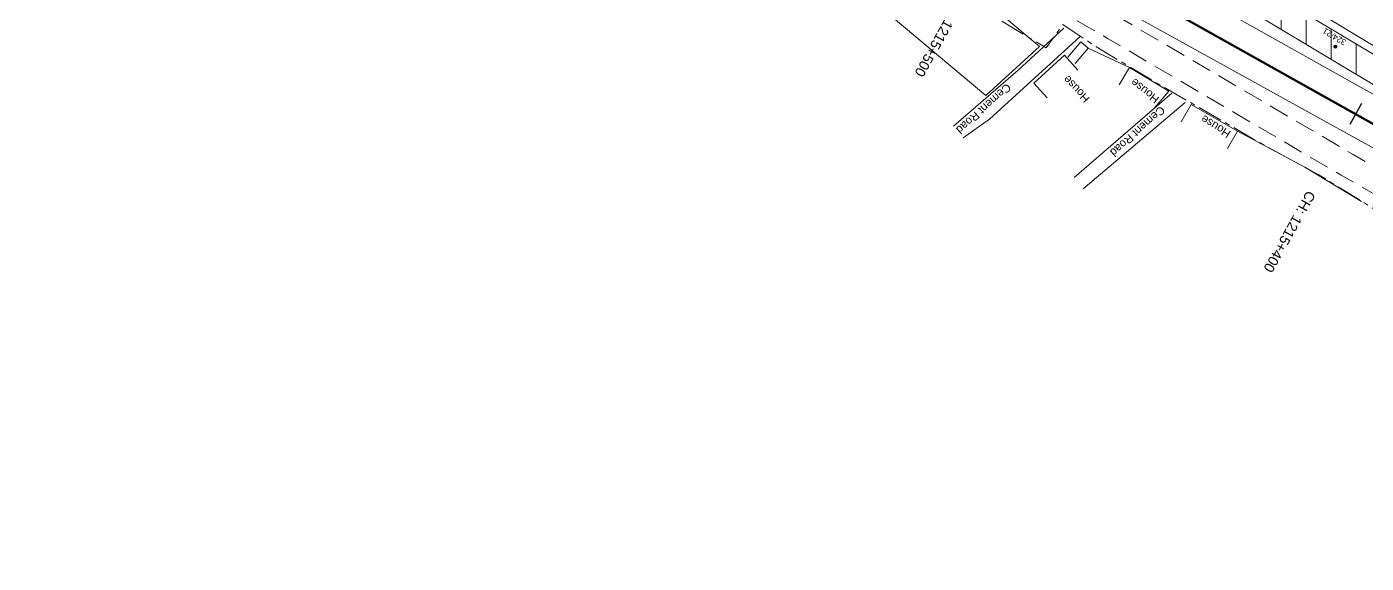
# Model space of a CAD drawing. Header units: metres. Extents: x 622835 to 629437, y 3390046 to 3394575.
# Drawn here: x 624190.7 to 624525.6, y 3393427.8 to 3393561.9 of the extents above; entities that cross this region are included whole.
import ezdxf

# ---------------------------------------------------------------- set-up
doc = ezdxf.new("R2010")
doc.units = ezdxf.units.M
doc.header["$LTSCALE"] = 2
doc.header["$MEASUREMENT"] = 0
for name, pattern in [('CENTER', [2, 1.25, -0.25, 0.25, -0.25]), ('CENTER2', [1.125, 0.75, -0.125, 0.125, -0.125]), ('DASHED', [0.75, 0.5, -0.25])]:
    doc.linetypes.add(name, pattern=pattern)
for name, color, linetype, lineweight in [('C-ALIG-DG-LINE', 1, 'CENTER2', 70), ('C-ALIG-LABL-DG', 1, 'Continuous', 25), ('Compound Wall', 7, 'Continuous', 13), ('Grill', 7, 'Continuous', 13), ('IR Cut & Connection', 190, 'Continuous', 0), ('NEW MANDI GOBINDGARH PLATFORM', 1, 'Continuous', 0), ('OHE MAST', 7, 'Continuous', 0), ('Platform', 7, 'Continuous', 0), ('Religious_Place', 7, 'Continuous', 13), ('Residential Building Pucca', 7, 'Continuous', 13), ('Residential Building Semipucca', 7, 'Continuous', 13), ('RLY BOUNDARY', 32, 'CENTER', 0), ('Subroad Edge', 7, 'Continuous', 0), ('Text', 7, 'Continuous', 0)]:
    doc.layers.add(name, color=color, linetype=linetype, lineweight=lineweight)
for name, color, linetype in [('OHE MAST TEXT', 251, 'Continuous'), ('Point Code', 7, 'Continuous'), ('PROPOSED ROADS', 10, 'DASHED')]:
    doc.layers.add(name, color=color, linetype=linetype)
doc.styles.add('ARIAL', font='arial.ttf')
doc.styles.get("Standard").update_dxf_attribs({"font": 'arial.ttf'})
doc.linetypes.add('F-LINE', pattern='A,0.6,["X",Standard,S=0.3,R=0,X=0,Y=-0.15],0.1', length=0.7)

# ---------------------------------------------------------------- blocks, each defined once
blk = doc.blocks.new('OHE MAST')
h = blk.add_hatch(color=256)
edge = h.paths.add_edge_path()
edge.add_arc((0, 0), 0.412, 0, 360)
at = {"lineweight": 13, "const_width": 0.008, "flags": 128}
for points in [[(1.2, 2.8), (1.2, 1.6), (-1.2, 1.6), (-1.2, 2.8)], [(0, 1.6), (0, 0)]]:
    blk.add_lwpolyline(points, dxfattribs=at)
blk.add_circle((0, 0), 0.412)
blk = doc.blocks.new('IR YARD GVG SURVEY DATA')
at = {"layer": 'Point Code', "lineweight": 0}
blk.add_lwpolyline([(-370.43, 191.22), (-335.73, 170.34), (-281.33, 137.67), (-47.27, -3.18), (226.81, -168.21), (266.86, -192.44)], dxfattribs=at)
blk = doc.blocks.new('Tick Hor')
blk.add_lwpolyline([(-0.5, 0), (0.5, 0)])

msp = doc.modelspace()

# ---------------------------------------------------------------- hatches: boundary and pattern name
at = {"layer": 'NEW MANDI GOBINDGARH PLATFORM', "lineweight": 15}
h = msp.add_hatch(dxfattribs=at)
h.set_pattern_fill('ANSI31', scale=50, angle=45)
h.set_pattern_definition([(90, (-251.891, -273.052), (-6.25, 1e-15), [])])
h.paths.add_polyline_path([(624531.0563, 3393545.2091), (624534.1268, 3393550.881), (624527.8674, 3393554.6646), (624502.8936, 3393569.7155), (624461.8899, 3393594.3305), (624339.8563, 3393668.1924), (624320.7852, 3393679.6985), (624281.8523, 3393703.1939), (624262.6294, 3393714.7727), (624227.0882, 3393736.1915), (624199.5251, 3393752.8127), (624178.1975, 3393765.1836), (624123.5677, 3393798.0018), (624114.1253, 3393803.7654), (624077.3448, 3393825.8364), (624070.344, 3393829.8887), (624067.9669, 3393825.9774), (624089.0534, 3393813.419), (624112.5369, 3393798.9597), (624144.1751, 3393779.9498), (624142.0144, 3393776.1163), (624164.6782, 3393762.4529), (624193.7863, 3393745.409), (624207.1145, 3393737.3648), (624219.96, 3393729.6298), (624244.6522, 3393714.7478), (624256.7935, 3393707.4236), (624269.6296, 3393699.6742), (624277.5418, 3393694.8974), (624276.665, 3393693.3281), (624276.8291, 3393693.2364), (624289.638, 3393685.6085), (624290.9636, 3393687.2744), (624298.3126, 3393682.8524), (624297.7761, 3393681.8999), (624323.4867, 3393666.3376), (624329.8275, 3393662.7417), (624362.6205, 3393642.9317), (624372.0094, 3393637.5051), (624370.317, 3393634.1587), (624380.4796, 3393632.4925), (624381.466, 3393634.1761), (624451.8695, 3393594.1927), (624449.8441, 3393591.1337), (624499.891, 3393563.8795)])

# ---------------------------------------------------------------- linework, layer by layer
at = {"layer": 'C-ALIG-DG-LINE', "color": 1, "linetype": 'Continuous', "lineweight": 50, "flags": 128}
msp.add_lwpolyline([(624825.5978, 3393370.547), (624325.6799, 3393650.5797)], dxfattribs=at)
at = {"layer": 'Compound Wall', "lineweight": 20, "flags": 128}
msp.add_lwpolyline([(624493.4233, 3393535.7581), (624510.255, 3393526.7983), (624524.376, 3393518.2091)], dxfattribs=at)
at = {"layer": 'Compound Wall', "flags": 128}
msp.add_lwpolyline([(624493.4233, 3393535.7581), (624510.255, 3393526.7983), (624524.376, 3393518.2091)], dxfattribs=at)
at = {"layer": 'Grill', "color": 10, "linetype": 'F-LINE', "lineweight": 13, "ltscale": 3, "flags": 128}
for points in [[(624743.3357, 3393424.0857), (624328.8564, 3393656.2506), (624322.3137, 3393659.9161), (624315.7749, 3393663.5834), (624309.2463, 3393667.2531), (624302.7228, 3393670.9319), (624296.2089, 3393674.6215), (624289.7063, 3393678.3249), (624283.2168, 3393682.045), (624276.7366, 3393685.788, -0.01275446), (624190.1043, 3393739.0347), (624183.8381, 3393743.1259), (624177.5882, 3393747.2358), (624171.3473, 3393751.365), (624165.1136, 3393755.5104), (624158.8851, 3393759.6693), (624152.6574, 3393763.8403), (624146.4349, 3393768.0163), (624140.2118, 3393772.1969), (624017.6744, 3393854.5304), (624011.4483, 3393858.713), (624005.2182, 3393862.8941), (623998.9779, 3393867.0735), (623992.7317, 3393871.2442), (623986.4751, 3393875.4049), (623980.2063, 3393879.5526), (623973.9233, 3393883.6842), (623967.6294, 3393887.7935, 0.00400056), (623940.5738, 3393905.0826), (623934.2006, 3393909.0678), (623927.8117, 3393913.0338), (623921.4142, 3393916.9802), (623915.0101, 3393920.9099), (623908.6013, 3393924.8261), (623902.1921, 3393928.7301), (623895.778, 3393932.6289), (623889.3646, 3393936.523), (623880.6223, 3393941.8304)], [(624737.5214, 3393415.1846), (624693.4646, 3393440.7482), (624680.415, 3393447.8352), (624673.7182, 3393450.5975), (624322.5034, 3393644.9087), (624315.9598, 3393648.5747), (624309.4157, 3393652.2449), (624302.8685, 3393655.9251), (624296.3264, 3393659.6144), (624289.7886, 3393663.3175), (624283.2569, 3393667.0375), (624276.733, 3393670.7773), (624270.2242, 3393674.5368, -0.00261188), (624247.0675, 3393688.1579)]]:
    msp.add_lwpolyline(points, format="xyb", dxfattribs=at)
at = {"layer": 'Platform', "lineweight": 15, "flags": 128}
for points in [[(624527.8674, 3393554.6646), (624502.8936, 3393569.7155), (624461.8899, 3393594.3305), (624339.8563, 3393668.1924), (624320.7852, 3393679.6985), (624281.8523, 3393703.1939), (624262.6294, 3393714.7727), (624227.0882, 3393736.1915), (624199.5251, 3393752.8127), (624178.1975, 3393765.1836)], [(624499.891, 3393563.8795), (624531.0563, 3393545.2091)]]:
    msp.add_lwpolyline(points, dxfattribs=at)
at = {"layer": 'PROPOSED ROADS', "color": 1, "linetype": 'DASHED', "lineweight": 13, "ltscale": 5, "flags": 128}
for points in [[(625335.4243, 3393057.6167), (625163.6634, 3393160.9073, -0.02021939), (625153.7348, 3393167.4385), (625135.6323, 3393180.4247, 0.02083183), (625121.4951, 3393189.6996), (625091.7314, 3393207.4993, 0.01788486), (625079.0132, 3393214.5003), (625057.8399, 3393225.1876, -0.01887974), (625044.8257, 3393232.3853), (624872.0494, 3393336.6466), (624824.7006, 3393364.6289), (624803.139, 3393377.3994), (624733.5404, 3393416.8778), (624689.2406, 3393443.0499, 0.03424961), (624676.6437, 3393449.372), (624664.8088, 3393454.3295, -0.03097295), (624588.592, 3393491.9586), (624522.3117, 3393529.9549), (624464.1113, 3393564.0571, 0.01358577), (624444.9256, 3393574.6095), (624345.1815, 3393625.991)], [(625583.1202, 3392901.6604), (625160.5713, 3393155.7654, -0.02021939), (625150.2375, 3393162.5632), (625132.1349, 3393175.5494, 0.02083183), (625118.4156, 3393184.5502), (625088.6519, 3393202.3499, 0.01788486), (625076.3096, 3393209.144), (625055.1363, 3393219.8312, -0.01887974), (625041.7257, 3393227.2481), (624868.973, 3393331.4952), (624821.6454, 3393359.465), (624800.1298, 3393372.2082), (624730.5341, 3393411.6851), (624686.1886, 3393437.8841, 0.03424961), (624674.3256, 3393443.8379), (624662.4907, 3393448.7954, -0.03097295), (624585.608, 3393486.7533), (624519.303, 3393524.7637), (624461.078, 3393558.8804, 0.01358577), (624442.1779, 3393569.2756), (624342.4339, 3393620.6571)]]:
    msp.add_lwpolyline(points, format="xyb", dxfattribs=at)
at = {"layer": 'Religious_Place', "flags": 128}
for points in [[(624450.9984, 3393554.2467), (624454.2081, 3393558.079), (624456.0367, 3393556.5475), (624452.827, 3393552.7151)], [(624450.9984, 3393554.2467), (624454.2081, 3393558.079), (624456.0367, 3393556.5475), (624452.827, 3393552.7151)], [(624453.2105, 3393553.1731), (624456.0367, 3393556.5475), (624466.3737, 3393551.6512), (624463.8251, 3393547.3508)], [(624453.2105, 3393553.1731), (624456.0367, 3393556.5475), (624466.3737, 3393551.6512), (624463.8251, 3393547.3508)]]:
    msp.add_lwpolyline(points, dxfattribs=at)
at = {"layer": 'Residential Building Pucca', "lineweight": 0, "flags": 128}
for points in [[(624445.8167, 3393544.0746), (624442.4715, 3393547.7893), (624450.1777, 3393554.7289), (624453.5228, 3393551.0142)], [(624445.8167, 3393544.0746), (624442.4715, 3393547.7893), (624450.1777, 3393554.7289), (624453.5228, 3393551.0142)], [(624463.8251, 3393547.3508), (624466.3737, 3393551.6512), (624476.2755, 3393545.7828), (624472.7665, 3393541.7058)], [(624463.8251, 3393547.3508), (624466.3737, 3393551.6512), (624476.2755, 3393545.7828), (624472.7665, 3393541.7058)]]:
    msp.add_lwpolyline(points, dxfattribs=at)
at = {"layer": 'Residential Building Pucca'}
msp.add_3dface([(624430.5162, 3393544.6438), (624443.8875, 3393556.907), (624420.2205, 3393576.8118), (624406.8492, 3393564.5485)], dxfattribs=at)
msp.add_3dface([(624430.5162, 3393544.6438), (624443.8875, 3393556.907), (624420.2205, 3393576.8118), (624406.8492, 3393564.5485)], dxfattribs=at)
at = {"layer": 'Residential Building Semipucca', "flags": 128}
msp.add_lwpolyline([(624479.3482, 3393538.0686), (624481.8355, 3393542.4048), (624493.4233, 3393535.7581), (624490.9361, 3393531.4219)], dxfattribs=at)
at = {"layer": 'RLY BOUNDARY', "lineweight": 20, "ltscale": 2.5, "flags": 128}
msp.add_lwpolyline([(624343.7474, 3393618.81), (624354.2455, 3393612.512), (624363.0486, 3393607.148), (624380.0005, 3393596.761), (624392.9129, 3393588.705), (624408.9883, 3393578.958), (624435.6645, 3393566.6405), (624433.9453, 3393563.5567), (624445.5947, 3393556.5666), (624449.7176, 3393562.392), (624459.0469, 3393556.2388), (624477.9703, 3393545.025), (624497.6946, 3393533.626), (624513.5569, 3393524.953), (624529.9997, 3393514.86), (624553.035, 3393500.997), (624576.2285, 3393487.09), (624594.0058, 3393476.266), (624613.7713, 3393464.3278), (624667.5537, 3393431.733), (624678.9212, 3393441.781), (624692.0049, 3393433.642), (624726.3645, 3393412.205), (624759.7854, 3393391.343), (624784.9693, 3393375.666), (624790.1716, 3393374.307), (624794.6273, 3393371.133), (624875.4282, 3393324.2783), (624892.0265, 3393314.66), (624917.2224, 3393298.661), (624929.5774, 3393289.069), (624929.2911, 3393288.696), (624942.0493, 3393280.466), (624949.0065, 3393276.572), (625055.9695, 3393214.325), (625098.1077, 3393185.791), (625166.3366, 3393148.095), (625196.1115, 3393130.225), (625236.887, 3393105.866), (625282.9415, 3393078.091), (625312.3237, 3393059.876), (625319.1516, 3393055.978), (625377.1763, 3393020.907), (625420.2274, 3392994.9606), (625449.4145, 3392977.558), (625488.1998, 3392954.207), (625514.6082, 3392938.038), (625552.6401, 3392913.902), (625582.89, 3392894.664), (625593.6464, 3392887.111), (625740.5304, 3392800.235), (625753.34, 3392792.351), (625762.8561, 3392786.977), (625787.346, 3392772.922), (625822.824, 3392751.998), (625854.994, 3392732.947), (625885.258, 3392714.819), (625902.476, 3392704.391), (625933.944, 3392685.003), (626053.857, 3392613.137), (626108.65, 3392581.249), (626124.981, 3392572.136), (626131.515, 3392568.791), (626165.175, 3392548.468), (626182.609, 3392537.54), (626210.092, 3392522.247), (626217.34, 3392516.708), (626220.779, 3392514.709), (626251.265, 3392496.431), (626262.594, 3392489.206), (626286.38, 3392474.79), (626324.964, 3392451.199), (626327.16, 3392449.8914)], dxfattribs=at)
at = {"layer": 'Subroad Edge', "color": 0, "lineweight": 15, "flags": 128}
for points in [[(624449.9729, 3393561.4886), (624438.5408, 3393550.9752), (624422.3989, 3393537.0278)], [(624454.062, 3393559.4416), (624431.4077, 3393538.7812), (624424.8665, 3393534.1289)], [(624452.6027, 3393524.2054), (624477.0241, 3393545.2493)], [(624454.7913, 3393521.3954), (624480.3076, 3393542.9354)]]:
    msp.add_lwpolyline(points, dxfattribs=at)

# ---------------------------------------------------------------- block references
at = {"layer": 'C-ALIG-LABL-DG', "color": 1, "linetype": 'Continuous', "lineweight": 25, "xscale": 5.999999999999999, "yscale": 5.999999999999999, "zscale": 5.999999999999999, "rotation": 240.7443123450175}
msp.add_blockref('Tick Hor', (624522.9229, 3393540.0925), dxfattribs=at)
at = {"layer": 'IR Cut & Connection', "lineweight": 25}
msp.add_blockref('IR YARD GVG SURVEY DATA', (624331.075, 3393706.9861), dxfattribs=at)
at = {"layer": 'OHE MAST', "color": 2, "rotation": 149.0208306544455}
msp.add_blockref('OHE MAST', (624517.8681, 3393556.8901), dxfattribs=at)

# ---------------------------------------------------------------- texts
at = {"layer": 'C-ALIG-LABL-DG', "color": 1, "lineweight": 25, "style": 'ARIAL'}
for s, p in [('CH: 1215+500', (624423.618, 3393569.9912)), ('CH: 1215+400', (624510.8628, 3393521.1204))]:
    msp.add_text(s, height=2.5, rotation=240.744312, dxfattribs=at).set_placement(p)
at = {"layer": 'OHE MAST TEXT', "style": 'ARIAL'}
msp.add_text('324/21', height=1.5, rotation=149, dxfattribs=at).set_placement((624520.7631, 3393558.4001))
at = {"layer": 'Subroad Edge', "color": 0, "style": 'ARIAL'}
for p in [(624435.6964, 3393547.8758), (624474.195, 3393542.2129)]:
    msp.add_text('Cement Road', height=2, rotation=221.719159, dxfattribs=at).set_placement(p)
at = {"layer": 'Text', "style": 'ARIAL'}
for rotation, p in [(133.568418, (624456.6295, 3393544.0319)), (141.722234, (624474.0361, 3393544.1034)), (148.311873, (624491.9157, 3393535.6538))]:
    msp.add_text('House', height=2, rotation=rotation, dxfattribs=at).set_placement(p)
at = {"layer": 'Text'}
for rotation, p in [(133.568418, (624456.6295, 3393544.0319)), (148.311873, (624491.9157, 3393535.6538))]:
    msp.add_text('House', height=2, rotation=rotation, dxfattribs=at).set_placement(p)

doc.saveas('drawing.dxf')
